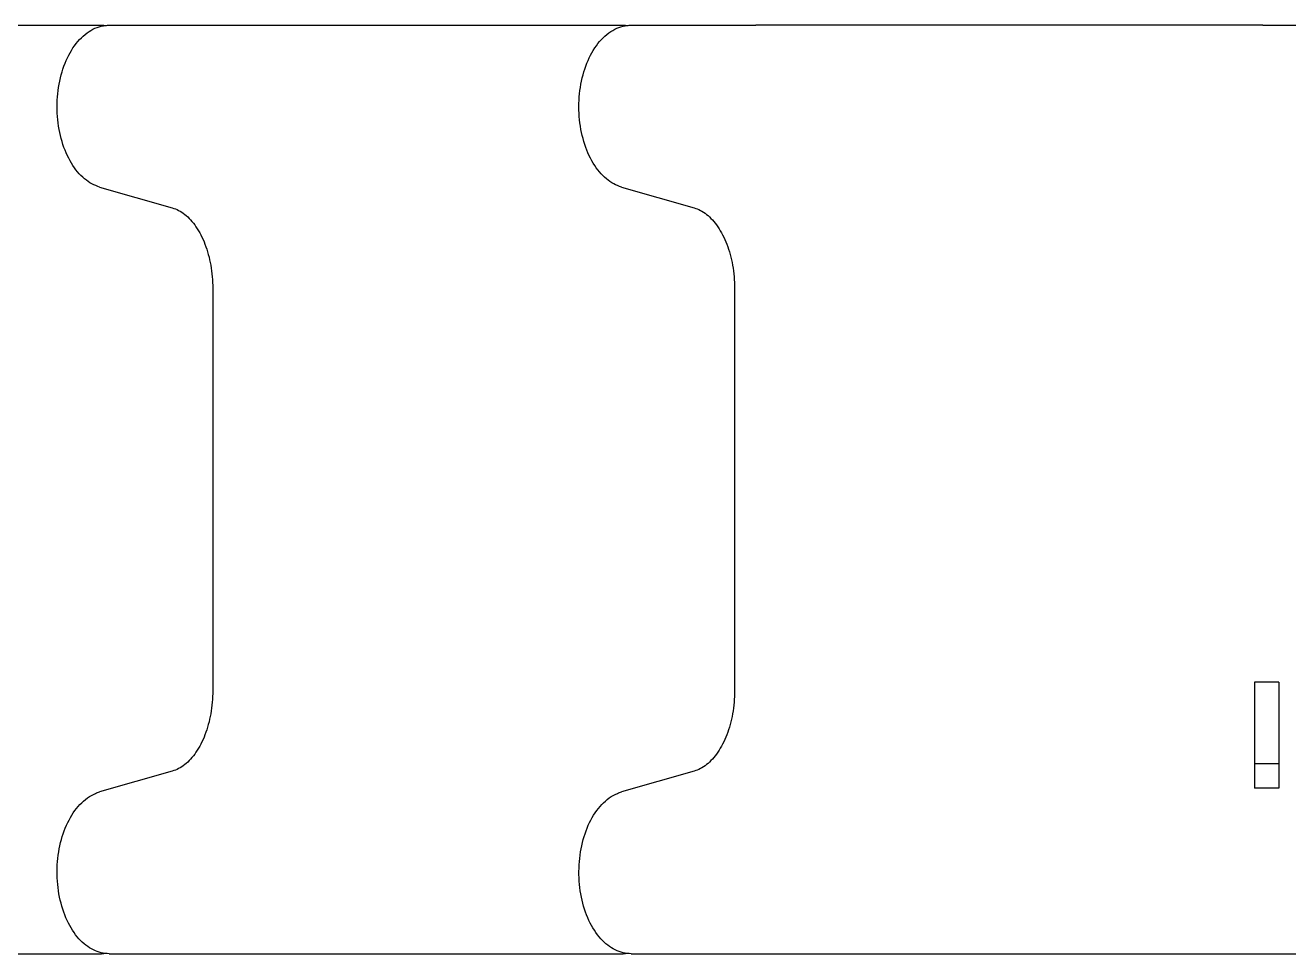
# Model space of a CAD drawing. Header units: millimetres. Extents: x 1307 to 7607, y 510 to 4810.
# Drawn here: x 4068 to 4843, y 2525 to 3095 of the extents above; entities that cross this region are included whole.
import ezdxf

# ---------------------------------------------------------------- set-up
doc = ezdxf.new("R2010")
doc.units = ezdxf.units.MM
doc.layers.add('AM_4', color=3, linetype='Continuous', lineweight=25)

msp = doc.modelspace()

# ---------------------------------------------------------------- linework, layer by layer
at = {"layer": 'AM_4'}
for p, q in [((3799.88, 3094.51), (4115.14, 3094.51)), ((4119.86, 3094.51), (4435.12, 3094.51)), ((4439.85, 3094.51), (4516.29, 3094.51)), ((4827.2, 3094.51), (4516.29, 3094.51)), ((4827.2, 3094.51), (4874.2, 3094.51)), ((4114.01, 2995.34), (4158.57, 2982.58)), ((4434, 2995.34), (4478.55, 2982.58)), ((4183.36, 2933.27), (4183.36, 2686.58)), ((4503.34, 2933.27), (4503.34, 2686.58)), ((4837.2, 2691.82), (4822.2, 2691.82)), ((4822.2, 2691.82), (4822.2, 2641.82)), ((4837.2, 2691.82), (4837.2, 2641.82)), ((4158.57, 2637.27), (4114.01, 2624.51)), ((4478.55, 2637.27), (4434, 2624.51)), ((4837.2, 2641.82), (4822.2, 2641.82)), ((4822.2, 2641.82), (4822.2, 2626.82)), ((4837.2, 2641.82), (4837.2, 2626.82)), ((4837.2, 2626.82), (4822.2, 2626.82)), ((3799.88, 2525.34), (4115.14, 2525.34)), ((4119.86, 2525.34), (4435.12, 2525.34)), ((4439.85, 2525.34), (4516.29, 2525.34)), ((4516.29, 2525.34), (4827.2, 2525.34)), ((4827.2, 2525.34), (4874.2, 2525.34))]:
    msp.add_line(p, q, dxfattribs=at)
for points, knots in [([(4114.01, 2995.34), (4110.74, 2996.28), (4107.61, 2998), (4101.73, 3002.88), (4099.02, 3006.14), (4094.33, 3013.85), (4092.38, 3018.35), (4089.49, 3028.06), (4088.55, 3033.27), (4087.75, 3043.88), (4087.89, 3049.28), (4089.24, 3059.75), (4090.45, 3064.81), (4093.83, 3074.12), (4096.02, 3078.36), (4101.2, 3085.56), (4104.19, 3088.53), (4110.64, 3092.72), (4114.08, 3094.01), (4118.35, 3094.47), (4119.11, 3094.51), (4119.86, 3094.51)], [0.174533, 0.174533, 0.174533, 0.174533, 0.472706, 0.472706, 0.791941, 0.791941, 1.120504, 1.120504, 1.449126, 1.449126, 1.776847, 1.776847, 2.104722, 2.104722, 2.433601, 2.433601, 2.761145, 2.761145, 3.074428, 3.074428, 3.141593, 3.141593, 3.141593, 3.141593]), ([(4434, 2995.34), (4430.72, 2996.28), (4427.6, 2998), (4421.72, 3002.88), (4419, 3006.14), (4414.31, 3013.85), (4412.37, 3018.35), (4409.48, 3028.06), (4408.54, 3033.27), (4407.74, 3043.88), (4407.88, 3049.28), (4409.22, 3059.75), (4410.43, 3064.81), (4413.82, 3074.12), (4416, 3078.36), (4421.18, 3085.56), (4424.17, 3088.53), (4430.62, 3092.72), (4434.06, 3094.01), (4438.34, 3094.47), (4439.09, 3094.51), (4439.85, 3094.51)], [0.174533, 0.174533, 0.174533, 0.174533, 0.472706, 0.472706, 0.791941, 0.791941, 1.120504, 1.120504, 1.449126, 1.449126, 1.776847, 1.776847, 2.104722, 2.104722, 2.433601, 2.433601, 2.761145, 2.761145, 3.074428, 3.074428, 3.141593, 3.141593, 3.141593, 3.141593]), ([(4158.57, 2982.58), (4161.14, 2981.85), (4163.71, 2980.51), (4168.63, 2976.61), (4170.97, 2974.05), (4175.19, 2967.88), (4177.06, 2964.27), (4180.13, 2956.29), (4181.33, 2951.92), (4182.94, 2942.8), (4183.36, 2938.03), (4183.36, 2933.27)], [3.316126, 3.316126, 3.316126, 3.316126, 3.595378, 3.595378, 3.874631, 3.874631, 4.153884, 4.153884, 4.433136, 4.433136, 4.712389, 4.712389, 4.712389, 4.712389]), ([(4478.55, 2982.58), (4481.13, 2981.85), (4483.69, 2980.51), (4488.61, 2976.61), (4490.96, 2974.05), (4495.18, 2967.88), (4497.05, 2964.27), (4500.12, 2956.29), (4501.32, 2951.92), (4502.93, 2942.8), (4503.34, 2938.03), (4503.34, 2933.27)], [3.316126, 3.316126, 3.316126, 3.316126, 3.595378, 3.595378, 3.874631, 3.874631, 4.153884, 4.153884, 4.433136, 4.433136, 4.712389, 4.712389, 4.712389, 4.712389]), ([(4183.36, 2686.58), (4183.36, 2681.82), (4182.94, 2677.06), (4181.33, 2667.93), (4180.13, 2663.56), (4177.06, 2655.58), (4175.19, 2651.97), (4170.97, 2645.8), (4168.63, 2643.24), (4163.71, 2639.35), (4161.14, 2638.01), (4158.57, 2637.27)], [4.712389, 4.712389, 4.712389, 4.712389, 4.991642, 4.991642, 5.270894, 5.270894, 5.550147, 5.550147, 5.8294, 5.8294, 6.108652, 6.108652, 6.108652, 6.108652]), ([(4503.34, 2686.58), (4503.34, 2681.82), (4502.93, 2677.06), (4501.32, 2667.93), (4500.12, 2663.56), (4497.05, 2655.58), (4495.18, 2651.97), (4490.96, 2645.8), (4488.61, 2643.24), (4483.69, 2639.35), (4481.13, 2638.01), (4478.55, 2637.27)], [4.712389, 4.712389, 4.712389, 4.712389, 4.991642, 4.991642, 5.270894, 5.270894, 5.550147, 5.550147, 5.8294, 5.8294, 6.108652, 6.108652, 6.108652, 6.108652]), ([(4119.86, 2525.34), (4116.57, 2525.34), (4113.29, 2526.13), (4106.99, 2529.21), (4103.99, 2531.56), (4098.5, 2537.63), (4096.06, 2541.44), (4092.03, 2550.09), (4090.47, 2554.94), (4088.41, 2565.14), (4087.9, 2570.49), (4087.96, 2581.17), (4088.54, 2586.49), (4090.73, 2596.61), (4092.34, 2601.4), (4096.49, 2609.98), (4099.02, 2613.76), (4104.8, 2619.85), (4108.03, 2622.18), (4112.33, 2623.97), (4113.17, 2624.27), (4114.01, 2624.51)], [6.283185, 6.283185, 6.283185, 6.283185, 6.575404, 6.575404, 6.882056, 6.882056, 7.206932, 7.206932, 7.535974, 7.535974, 7.864153, 7.864153, 8.19179, 8.19179, 8.520033, 8.520033, 8.849063, 8.849063, 9.173126, 9.173126, 9.250245, 9.250245, 9.250245, 9.250245]), ([(4439.85, 2525.34), (4436.56, 2525.34), (4433.27, 2526.13), (4426.97, 2529.21), (4423.97, 2531.56), (4418.49, 2537.63), (4416.04, 2541.44), (4412.02, 2550.09), (4410.46, 2554.94), (4408.39, 2565.14), (4407.88, 2570.49), (4407.95, 2581.17), (4408.52, 2586.49), (4410.71, 2596.61), (4412.33, 2601.4), (4416.47, 2609.98), (4419.01, 2613.76), (4424.79, 2619.85), (4428.02, 2622.18), (4432.31, 2623.97), (4433.15, 2624.27), (4434, 2624.51)], [0, 0, 0, 0, 0.292219, 0.292219, 0.598871, 0.598871, 0.923747, 0.923747, 1.252788, 1.252788, 1.580968, 1.580968, 1.908605, 1.908605, 2.236847, 2.236847, 2.565878, 2.565878, 2.889941, 2.889941, 2.96706, 2.96706, 2.96706, 2.96706])]:
    msp.add_open_spline(points, degree=3, knots=knots, dxfattribs=at)
for points in [[(4115.14, 3094.51), (4115.93, 3094.51), (4116.71, 3094.47), (4117.5, 3094.38)], [(4435.12, 3094.51), (4435.91, 3094.51), (4436.7, 3094.47), (4437.49, 3094.38)], [(4117.5, 2525.47), (4116.71, 2525.38), (4115.93, 2525.34), (4115.14, 2525.34)], [(4437.49, 2525.47), (4436.7, 2525.38), (4435.91, 2525.34), (4435.12, 2525.34)]]:
    msp.add_open_spline(points, degree=3, dxfattribs=at)

doc.saveas('drawing.dxf')
